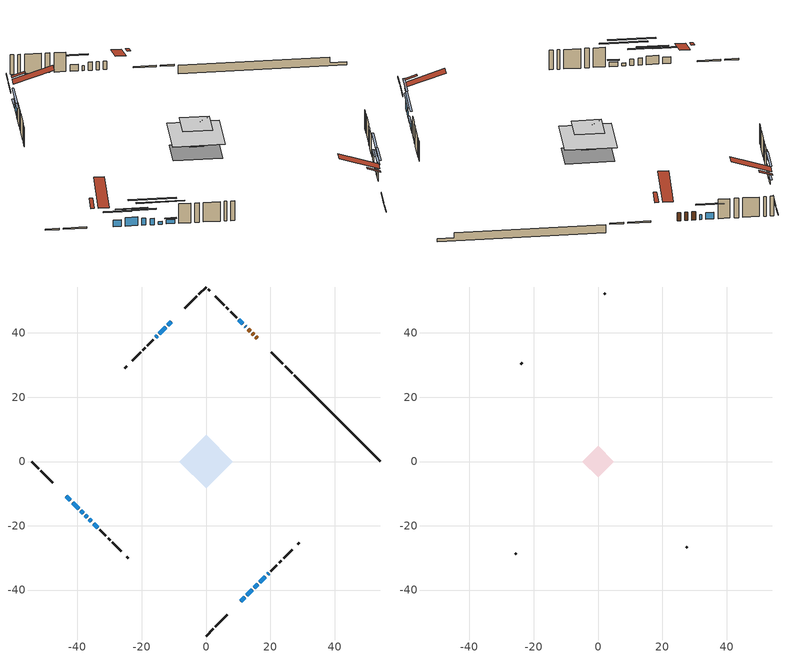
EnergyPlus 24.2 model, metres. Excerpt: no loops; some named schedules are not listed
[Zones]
conditioned space
 floor outside (Floor1 construction): -2.24,0 0,2.24 2.24,0 0,-2.24 z0.85
 floor outside (Floor2 construction): -1.51,0 0,1.51 1.51,0 0,-1.51 z0.85
 floor adiabatic (AdiabaticFloorConstruction): -8.39,0 0,8.39 8.39,0 0,-8.39 z3.29
 floor foundation (Slab1 construction): -6.7,1.2 -1.2,6.7 6.7,-1.2 1.2,-6.7 z-1.25
 wall outside (RimJoist1 construction): 0,-54.3 2.22,-52.08 / -54.3,0 -52.08,-2.22 / 0,54.3 -2.22,52.08 / 26.83,27.47 24.62,29.69 z0.85:1.15
 wall outside (RimJoist2 construction): 2.88,-51.43 6.56,-47.74 / -51.43,-2.88 -47.74,-6.56 / -2.88,51.43 -6.56,47.74 / 23.96,30.34 20.27,34.03 z0.85:1.15
 wall outside (AdiabaticWallConstruction 1): 16.02,38.28 15.51,38.79 / 14.86,39.45 14.41,39.9 / 13.75,40.55 13.09,41.21 z0.85:2.88
 wall outside (AdiabaticWallConstruction): -10.81,43.49 -11.89,42.41 z0.85:1.77; -12.55,41.76 -14.49,39.82 / -41.54,-12.76 -39.6,-14.7 z0.85:2.98; -15.14,39.16 -15.68,38.62 z0.85:2.63; 10.81,-43.49 12,-42.31 z0.85:5.02; 12.65,-41.65 14.38,-39.92 / -38.95,-15.36 -38.26,-16.04 / 16.77,-37.53 18.5,-35.81 z0.85:2.58; -43.49,-10.81 -42.2,-12.11 / 11.5,42.8 10.21,44.09 z0.85:2.48; 15.04,-39.27 16.11,-38.19 / -36.3,-18 -35.65,-18.65 z0.85:1.56; -37.61,-16.7 -36.96,-17.35 z0.85:2.38; -35,-19.31 -33.7,-20.6 z0.85:1.92; 12.44,41.87 12.16,42.14 / 19.15,-35.15 19.53,-34.77 z0.85:2.07
 wall outside (Wall1 construction): 20.19,-34.12 22.08,-32.22 / -33.05,-21.26 -31.15,-23.15 / -16.34,37.96 -18.24,36.07 / 9.55,44.75 7.65,46.65 z0.85:5.73
 wall outside (Wall2 construction): 22.74,-31.56 23.47,-30.83 / -30.49,-23.81 -29.76,-24.54 / -18.89,35.41 -19.62,34.68 / 7,47.31 6.27,48.03 z0.85:5.73
 wall outside (Wall3 construction): 24.13,-30.18 26.79,-27.52 / -29.11,-25.2 -26.45,-27.86 / -20.28,34.02 -22.94,31.36 / 5.61,48.69 2.95,51.35 z0.85:5.73
 wall outside (Wall7 construction): 28.5,-25.8 29.08,-25.22 / -24.73,-29.57 -24.15,-30.15 / -24.66,29.65 -25.24,29.07 / 1.23,53.07 0.66,53.65 z0.85:5.73
 wall foundation (FoundationWall1 construction): 27.49,26.81,-1.25 27.49,26.81,0.85 51.62,2.68,0.85 51.62,2.68,-0.47 54.3,0,-0.47 54.3,0,-1.25
 window (WindowConstruction): -10.81,43.49 -11.89,42.41 z0.85:1.76
 window (WindowConstruction 4): -12.55,41.76 -14.49,39.82 z0.85:2.98
 window (WindowConstruction 5): -15.14,39.16 -15.68,38.62 z0.85:2.63
 window (WindowConstruction 6): 10.81,-43.49 12,-42.31 z0.85:5.02
 window (WindowConstruction 7): 12.65,-41.65 14.38,-39.92 z0.85:2.58
 window (WindowConstruction 8): -43.49,-10.81 -42.2,-12.11 z0.85:2.47
 window (WindowConstruction 9): -41.54,-12.76 -39.6,-14.7 z0.85:2.98
 window (WindowConstruction 10): -38.94,-15.36 -38.26,-16.04 z0.85:2.58
 window (WindowConstruction 13): 15.04,-39.27 16.11,-38.19 z0.85:1.56
 window (WindowConstruction 14): -37.6,-16.7 -36.96,-17.35 z0.85:2.37
 window (WindowConstruction 15): -36.3,-18 -35.65,-18.65 z0.85:1.56
 window (WindowConstruction 1): 16.77,-37.53 18.49,-35.81 z0.85:2.58
 window (WindowConstruction 2): -35,-19.31 -33.7,-20.6 z0.85:1.92
 window (WindowConstruction 11): 12.44,41.87 12.16,42.14 z0.85:2.07
 window (WindowConstruction 12): 19.15,-35.15 19.53,-34.77 z0.85:2.07
 window (WindowConstruction 3): 11.5,42.8 10.21,44.09 z0.85:2.47
 door (Door): 16.02,38.28 15.51,38.79 z0.85:2.88
 door (Door 1): 14.86,39.45 14.41,39.9 z0.85:2.88
 door (Door 2): 13.75,40.55 13.09,41.21 z0.85:2.88
 ceiling adiabatic (AdiabaticFloorConstruction): 0,-8.39 8.39,0 0,8.39 -8.39,0 z3.29
 roof outside (Roof1 construction): 7.79,-46.51,5.73 5.63,-44.35,6.75 5.06,-44.92,6.75 7.22,-47.08,5.73; -46.51,-7.79,5.73 -44.35,-5.63,6.75 -44.92,-5.06,6.75 -47.08,-7.22,5.73; -7.79,46.51,5.73 -5.63,44.35,6.75 -5.06,44.92,6.75 -7.22,47.08,5.73; 19.04,35.26,5.73 16.88,33.1,6.75 17.45,32.53,6.75 19.61,34.69,5.73
 roof outside (Roof4 construction): 0,1.51 -1.51,0 0,-1.51 1.51,0 z5.73
attic - vented
 floor to conditioned space (Floor3 construction Reversed): -4.85,0 0,4.85 4.85,0 0,-4.85 z5.73
 floor to conditioned space (Floor4 construction Reversed): -2.24,0 0,2.24 2.24,0 0,-2.24 z5.73
 floor to conditioned space (Floor5 construction Reversed): -3.99,0 0,3.99 3.99,0 0,-3.99 z5.73
 wall outside (Wall4 construction): 27.44,-26.86 27.85,-26.46 / -25.79,-28.51 -25.39,-28.92 / -23.6,30.71 -24,30.3 / 2.3,52.01 1.89,52.41 z0.85:5.73
 roof outside (Roof2 construction): 10.16,-44.15,5.73 3.68,-37.67,8.78 1.97,-39.38,8.78 8.45,-45.86,5.73; -44.15,-10.16,5.73 -37.67,-3.68,8.78 -39.38,-1.97,8.78 -45.86,-8.45,5.73; -10.16,44.15,5.73 -3.68,37.67,8.78 -1.97,39.38,8.78 -8.45,45.86,5.73; 16.68,37.62,5.73 10.2,31.14,8.78 11.91,29.44,8.78 18.39,35.92,5.73
shading: -12.19,42.11 -10.51,43.8 -10.79,44.08 -12.48,42.39 z2.19; -16.11,38.2 -10.93,43.38 -11.21,43.66 -16.39,38.48 z5.27; -17.3,37 -13.52,40.78 -13.81,41.06 -17.58,37.29 z4.92; 13.62,-40.69 9.19,-45.11 9.48,-45.39 13.9,-40.97 z7.31; 16,-38.31 11.04,-43.27 11.32,-43.55 16.28,-38.59 z4.87; -40.58,-13.72 -45.11,-9.19 -45.39,-9.48 -40.86,-14.01 z4.76; -37.98,-16.32 -43.16,-11.14 -43.44,-11.43 -38.27,-16.6 z5.27; -36.64,-17.66 -40.56,-13.74 -40.85,-14.02 -36.93,-17.94 z4.87; 19.67,-34.63 11.48,-42.82 11.76,-43.11 19.95,-34.92 z6.59; -33.4,-20.9 -41.16,-13.14 -41.44,-13.43 -33.68,-21.18 z7.4; -32.1,-22.21 -39.86,-14.45 -40.14,-14.73 -32.38,-22.49 z6.59; 18.8,-35.51 16.47,-37.84 16.75,-38.12 19.08,-35.79 z3.01; -33.4,-20.9 -35.3,-19 -35.58,-19.28 -33.68,-21.19 z2.35; 8.59,45.71 13.12,41.18 13.4,41.46 8.87,45.99 z4.76
[Building]
Building 1: Terrain=Suburbs
[Site:Location]
Quebec Intl AP_QC: Latitude {deg}=46.8; Longitude {deg}=-71.38; Time Zone {hr}=-5; Elevation {m}=74; Keep Site Location Information=Yes
[Site:GroundTemperature:Shallow]
0.0108218, -2.24938, -2.43038, -1.3578, 2.94801, 7.23376, 10.9493, 13.303, 13.5029, 11.5886, 7.96783, 3.81355
[Site:WaterMainsTemperature]
Calculation Method=Schedule; Temperature Schedule=mains temperature schedule
[Material] Roughness=Rough; Thermal Absorptance=0.9
Name | Thickness {m} | Conductivity {W/m-K} | Density {kg/m3} | Specific Heat {J/kg-K} | Solar Absorptance | Visible Absorptance
asphalt or fiberglass shingles | 0.00635 | 0.162714 | 1121.4 | 1465.45 | 0.4 | 0.4
ceiling loosefill ins | 0.0846667 | 0.0480833 | 16.02 | 1046.75 | 0.7 | 0.7
ceiling stud and cavity | 0.1397 | 0.0846715 | 65.682 | 1177.47 | 0.7 | 0.7
ceiling stud and cavity 1 | 0.1397 | 0.0853088 | 65.682 | 1177.47 | 0.7 | 0.7
ceiling stud and cavity 2 | 0.1397 | 0.0910875 | 65.682 | 1177.47 | 0.7 | 0.7
concrete 4.0 in. | 0.1016 | 1.803125 | 2242.8 | 837.4 | 0.7 | 0.7
concrete 8.0 in. | 0.2032 | 1.803125 | 2242.8 | 837.4 | 0.7 | 0.7
door material | 0.04445 | 0.0451087 | 512.64 | 1214.23 | 0.7 | 0.7
exterior vertical ins | 0.00568672 | 0.029427 | 32.04 | 1214.23 | 0.7 | 0.7
floor covering | 0.0127 | 0.0433444 | 54.468 | 1339.84 | 0.6 | 0.6
floor rigid ins | 0.103632 | 0.029427 | 32.04 | 1214.23 | 0.7 | 0.7
floor rigid ins 1; rim joist rigid ins; roof rigid ins; wall rigid ins | 0.051816 | 0.029427 | 32.04 | 1214.23 | 0.7 | 0.7
floor rigid ins 2; wall rigid ins 1 | 0.512978 | 0.029427 | 32.04 | 1214.23 | 0.7 | 0.7
floor stud and cavity | 0.1397 | 0.0912768 | 92.3553 | 1139.71 | 0.7 | 0.7
floor stud and cavity 1 | 0.1397 | 0.0995206 | 92.3553 | 1139.71 | 0.7 | 0.7
floor stud and cavity 2 | 0.1397 | 1.75129 | 37.0049 | 1207.88 | 0.7 | 0.7
furniture material conditioned space 1 | 0.1524 | 0.115458 | 640.8 | 1214.23 | 0.6 | 0.6
gypsum board | 0.0127 | 0.160291 | 801 | 837.4 | 0.6 | 0.6
gypsum board 1 | 0.0127 | 0.160291 | 801 | 837.4 | 0.7 | 0.7
osb sheathing 0.5 in. | 0.0127 | 0.115458 | 512.64 | 1214.23 | 0.7 | 0.7
osb sheathing 0.75 in. | 0.01905 | 0.115458 | 512.64 | 1214.23 | 0.7 | 0.7
osb sheathing 2.0 in. | 0.0508 | 0.115458 | 512.64 | 1214.23 | 0.7 | 0.7
rim joist stud and cavity | 0.0508 | 0.0407152 | 125.044 | 1163.47 | 0.6 | 0.6
rim joist stud and cavity 1 | 0.0508 | 0.126838 | 50.32683 | 1063.81 | 0.6 | 0.6
roof stud and cavity | 0.2032 | 0.177053 | 78.34581 | 1123.46 | 0.7 | 0.7
roof stud and cavity 1 | 0.2032 | 0.240448 | 78.34581 | 1123.46 | 0.7 | 0.7
wall stud and cavity | 0.1397 | 0.237545 | 139.0536 | 1170.24 | 0.7 | 0.7
wall stud and cavity 1 | 0.1397 | 0.222865 | 139.0536 | 1170.24 | 0.7 | 0.7
wall stud and cavity 2 | 0.1397 | 0.162248 | 139.0536 | 1170.24 | 0.7 | 0.7
wall stud and cavity 3 | 0.0889 | 6.1454 | 50.32683 | 1063.81 | 0.6 | 0.6
wall stud and cavity 4 | 0.1397 | 0.0747917 | 139.0536 | 1170.24 | 0.7 | 0.7
wall stud and cavity 5 | 0.0889 | 0.380278 | 52.3479 | 1209.89 | 0.7 | 0.7
wall stud and cavity 6 | 0.0889 | 0.391764 | 83.0341 | 1211.67 | 0.7 | 0.7
wood siding | 0.0254 | 0.102417 | 544.68 | 1172.36 | 0.4 | 0.4
wood siding 1 | 0.00254 | 0.102417 | 544.68 | 1172.36 | 0.4 | 0.4
wood siding 2; wood siding 3; wood siding 4 | 0.0254 | 0.102417 | 544.68 | 1172.36 | 0.7 | 0.7
[WindowMaterial:SimpleGlazingSystem]
Name | U-Factor {W/m2-K} | Solar Heat Gain Coefficient
WindowMaterial | 2.97868 | 0.53
WindowMaterial 1 | 2.91963 | 0.62
WindowMaterial 10 | 2.99458 | 0.54
WindowMaterial 11 | 4.45837 | 0.67
WindowMaterial 12 | 3.03319 | 0.48
WindowMaterial 2 | 2.958238 | 0.57
WindowMaterial 3 | 2.90373 | 0.65
WindowMaterial 4 | 2.94348 | 0.63
WindowMaterial 5 | 2.95426 | 0.58
WindowMaterial 6 | 2.87988 | 0.68
WindowMaterial 7 | 2.93496 | 0.6
WindowMaterial 8 | 2.992306 | 0.59
WindowMaterial 9 | 2.98152 | 0.61
[Construction]
AdiabaticFloorConstruction: floor stud and cavity 2, floor rigid ins 2, osb sheathing 0.75 in., floor covering
AdiabaticWallConstruction: wood siding 3, wall rigid ins 1, wall stud and cavity 5, gypsum board
AdiabaticWallConstruction 1: wood siding 4, wall rigid ins 1, wall stud and cavity 5, gypsum board
Door; Door 1; Door 2: door material
Floor1 construction: floor stud and cavity, floor rigid ins, osb sheathing 0.75 in., floor covering
Floor2 construction: floor stud and cavity 1, floor rigid ins 1, osb sheathing 0.75 in., floor covering
Floor3 construction Reversed: gypsum board, ceiling stud and cavity, ceiling loosefill ins
Floor4 construction Reversed: gypsum board, ceiling stud and cavity 1, ceiling loosefill ins
Floor5 construction Reversed: gypsum board, ceiling stud and cavity 2, ceiling loosefill ins
FoundationWall1 construction: concrete 8.0 in., gypsum board 1
furniture construction conditioned space 1: furniture material conditioned space 1
PartitionWallConstruction: gypsum board, wall stud and cavity 6, gypsum board
RimJoist1 construction: wood siding 2, rim joist rigid ins, osb sheathing 2.0 in., rim joist stud and cavity
RimJoist2 construction: wood siding 2, rim joist stud and cavity 1
Roof1 construction: asphalt or fiberglass shingles, roof rigid ins, osb sheathing 0.75 in., roof stud and cavity, gypsum board
Roof2 construction: asphalt or fiberglass shingles
Roof4 construction: asphalt or fiberglass shingles, roof rigid ins, osb sheathing 0.75 in., roof stud and cavity 1, gypsum board
Slab1 construction: concrete 4.0 in.
Wall1 construction: wood siding, wall rigid ins, osb sheathing 0.5 in., wall stud and cavity, gypsum board
Wall2 construction: wood siding, wall rigid ins, osb sheathing 0.5 in., wall stud and cavity 1, gypsum board
Wall3 construction: wood siding, wall rigid ins, osb sheathing 0.5 in., wall stud and cavity 2, gypsum board
Wall4 construction: wood siding 1, wall stud and cavity 3
Wall7 construction: wood siding, osb sheathing 0.5 in., wall stud and cavity 4, gypsum board
WindowConstruction: WindowMaterial
WindowConstruction 1; WindowConstruction 7: WindowMaterial 1
WindowConstruction 10: WindowMaterial 7
WindowConstruction 11: WindowMaterial 8
WindowConstruction 12: WindowMaterial 9
WindowConstruction 13: WindowMaterial 10
WindowConstruction 14: WindowMaterial 11
WindowConstruction 15: WindowMaterial 12
WindowConstruction 2: WindowMaterial 2
WindowConstruction 3; WindowConstruction 8: WindowMaterial 3
WindowConstruction 4; WindowConstruction 9: WindowMaterial 4
WindowConstruction 5: WindowMaterial 5
WindowConstruction 6: WindowMaterial 6
[Zone] Multiplier=1; Part of Total Floor Area=Yes
Name | Volume {m3}
attic - vented | 44.2148
conditioned space | 494.7
[Space]
Name | Zone | Volume {m3}
attic - vented 1 | attic - vented | 44.2148
conditioned space 1 | conditioned space | 494.7
[ZoneInfiltration:EffectiveLeakageArea]
infil attic - vented 1: Zone or Space=attic - vented 1; Schedule=Always On Discrete; Effective Air Leakage Area {cm2}=3284.31; Stack Coefficient=0.000551534; Wind Coefficient=1.58674e-05
[ZoneMixing]
whole house fan mix: Zone or Space=attic - vented; Schedule=Always On Continuous; Design Flow Rate Calculation Method=Flow/Zone; Design Flow Rate {m3/s}=0; Source Zone or Space=conditioned space
[SurfaceProperty:ExposedFoundationPerimeter]
Slab1: Exposed Perimeter Calculation Method=TotalExposedPerimeter; Total Exposed Perimeter {m}=37.918
[InternalMass] Zone or ZoneList=conditioned space; Space or SpaceList=conditioned space 1
Name | Construction | Surface Area {m2}
furniture mass conditioned space 1 | furniture construction conditioned space 1 | 96.9722
partition wall mass | PartitionWallConstruction | 242.43
[Lights]
interior lighting: Zone or ZoneList or Space or SpaceList=conditioned space 1; Schedule=interior lighting schedule; Design Level Calculation Method=LightingLevel; Lighting Level {W}=343.2; Return Air Fraction=0; Fraction Radiant=0.6; Fraction Visible=0.2; Fraction Replaceable=1
[People]
occupants: Zone or ZoneList or Space or SpaceList=conditioned space 1; Number of People Schedule=occupants schedule; Number of People Calculation Method=People; Number of People=3; Fraction Radiant=0.314171; Sensible Heat Fraction=0.56303; Activity Level Schedule=occupants activity schedule; Carbon Dioxide Generation Rate {m3/s-W}=0; Enable ASHRAE 55 Comfort Warnings=No; Mean Radiant Temperature Calculation Type=EnclosureAveraged
[ElectricEquipment] Zone or ZoneList or Space or SpaceList=conditioned space 1; Design Level Calculation Method=EquipmentLevel
Name | Schedule | Design Level {W} | Fraction Latent | Fraction Radiant | Fraction Lost
clothes dryer | clothes dryer schedule | 140.772 | 0.015 | 0.081 | 0.85
clothes washer | clothes washer schedule | 32.1985 | 0.03 | 0.162 | 0.7
cooking range | cooking range schedule | 215.147 | 0.08 | 0.432 | 0.2
dishwasher | dishwasher schedule | 66.8632 | 0.3 | 0.18 | 0.4
fridge | fridge schedule | 72.9452 | 0 | 0.6 | 0
mech vent bath fan 0 | mech vent bath fan 0 schedule | 50.2 | 0 | 0 | 1
mech vent bath fan 1 | mech vent bath fan 1 schedule | 50.2 | 0 | 0 | 1
mech vent house fan | mech vent house fan schedule | 0 | 0 | 0 | 1
mech vent house fan cfis | mech vent house fan cfis schedule | 0 | 0 | 0 | 0
mech vent range fan 0 | mech vent range fan 0 schedule | 57 | 0 | 0 | 1
misc plug loads | misc plug loads schedule | 494.7 | 0.045 | 0.513 | 0.1
whole house fan | Always On Discrete | 0 | 0 | 0 | 1
[OtherEquipment] Zone or ZoneList or Space or SpaceList=conditioned space 1; Design Level Calculation Method=EquipmentLevel
Name | Fuel Type | Schedule | Design Level {W} | Fraction Latent | Fraction Radiant | Fraction Lost
clothes dryer 1 | Electricity | clothes dryer schedule | 0 | 0.015 | 0.081 | 0.85
cooking range 1 | Electricity | cooking range schedule | 0 | 0.08 | 0.432 | 0.2
general water use latent | None | general water use schedule | 62.594 | 1 | 0 | 0
general water use sensible | None | general water use schedule | -61.6891 | 0 | 0.6 | 0
mech vent house fan latent load | None | Always On Discrete | 0 | 1 | 0 | 0
mech vent house fan sensible load | None | Always On Discrete | 0 | 0 | 0 | 0
water heater energy adjustment1 | Electricity | Always On Discrete | 0.01 | 0 | 0 | 1
[ZoneInfiltration:DesignFlowRate] Zone or ZoneList or Space or SpaceList=conditioned space 1; Schedule=Always On Discrete; Design Flow Rate Calculation Method=Flow/Zone; Design Flow Rate {m3/s}=0
infil flow; natural vent flow; whole house fan flow
[Foundation:Kiva]
Foundation Kiva 1: Initial Indoor Air Temperature {C}=18; Wall Height Above Grade {m}=0.850026; Wall Depth Below Slab {m}=0.2032; Custom Block Material Name 1=exterior vertical ins; Custom Block Depth 1 {m}=2.10001; Custom Block X Position 1 {m}=0.2159; Custom Block Z Position 1 {m}=0
[Foundation:Kiva:Settings]
Soil Conductivity {W/m-K}=0.849921; Soil Density {kg/m3}=1842.3; Soil Specific Heat {J/kg-K}=418.7; Ground Solar Absorptivity=0.9; Ground Thermal Absorptivity=0.9; Ground Surface Roughness {m}=0.03; Far-Field Width {m}=40; Deep-Ground Boundary Condition=ZeroFlux; Deep-Ground Depth {m}=40; Minimum Cell Dimension {m}=0.2; Maximum Cell Growth Coefficient=3; Simulation Timestep=Timestep
[Exterior:Lights]
exterior lighting: Schedule=exterior lighting schedule; Design Level {W}=75.6
[Schedule:Constant]
Name | Hourly Value
Always On Continuous; mech vent house fan schedule; mech vent house fan cfis schedule; Always On Discrete | 1
occupants activity schedule | 117.228
fridge schedule | 0
[Schedule:Week:Daily]
interior lighting schedule Week Rule - Jan1-Jan27: interior lighting schedule day, interior lighting schedule day, interior lighting schedule day, interior lighting schedule day, interior lighting schedule day, interior lighting schedule day, interior lighting schedule day, interior lighting schedule default day, interior lighting schedule default day, interior lighting schedule default day, interior lighting schedule default day, interior lighting schedule default day
interior lighting schedule Week Rule - Jan28-Feb3: interior lighting schedule day, interior lighting schedule day, interior lighting schedule day, interior lighting schedule day, interior lighting schedule day 1, interior lighting schedule day 1, interior lighting schedule day 1, interior lighting schedule default day, interior lighting schedule default day, interior lighting schedule default day, interior lighting schedule default day, interior lighting schedule default day
interior lighting schedule Week Rule - Feb4-Feb24: interior lighting schedule day 1, interior lighting schedule day 1, interior lighting schedule day 1, interior lighting schedule day 1, interior lighting schedule day 1, interior lighting schedule day 1, interior lighting schedule day 1, interior lighting schedule default day, interior lighting schedule default day, interior lighting schedule default day, interior lighting schedule default day, interior lighting schedule default day
interior lighting schedule Week Rule - Feb25-Mar3: interior lighting schedule day 1, interior lighting schedule day 1, interior lighting schedule day 1, interior lighting schedule day 1, interior lighting schedule day 2, interior lighting schedule day 2, interior lighting schedule day 2, interior lighting schedule default day, interior lighting schedule default day, interior lighting schedule default day, interior lighting schedule default day, interior lighting schedule default day
interior lighting schedule Week Rule - Mar4-Mar31: interior lighting schedule day 2, interior lighting schedule day 2, interior lighting schedule day 2, interior lighting schedule day 2, interior lighting schedule day 2, interior lighting schedule day 2, interior lighting schedule day 2, interior lighting schedule default day, interior lighting schedule default day, interior lighting schedule default day, interior lighting schedule default day, interior lighting schedule default day
interior lighting schedule Week Rule - Apr1-Apr28: interior lighting schedule day 3, interior lighting schedule day 3, interior lighting schedule day 3, interior lighting schedule day 3, interior lighting schedule day 3, interior lighting schedule day 3, interior lighting schedule day 3, interior lighting schedule default day, interior lighting schedule default day, interior lighting schedule default day, interior lighting schedule default day, interior lighting schedule default day
interior lighting schedule Week Rule - Apr29-May5: interior lighting schedule day 3, interior lighting schedule day 3, interior lighting schedule day 4, interior lighting schedule day 4, interior lighting schedule day 4, interior lighting schedule day 4, interior lighting schedule day 4, interior lighting schedule default day, interior lighting schedule default day, interior lighting schedule default day, interior lighting schedule default day, interior lighting schedule default day
interior lighting schedule Week Rule - May6-May26: interior lighting schedule day 4, interior lighting schedule day 4, interior lighting schedule day 4, interior lighting schedule day 4, interior lighting schedule day 4, interior lighting schedule day 4, interior lighting schedule day 4, interior lighting schedule default day, interior lighting schedule default day, interior lighting schedule default day, interior lighting schedule default day, interior lighting schedule default day
interior lighting schedule Week Rule - May27-Jun2: interior lighting schedule day 4, interior lighting schedule day 4, interior lighting schedule day 4, interior lighting schedule day 4, interior lighting schedule day 4, interior lighting schedule day 5, interior lighting schedule day 5, interior lighting schedule default day, interior lighting schedule default day, interior lighting schedule default day, interior lighting schedule default day, interior lighting schedule default day
interior lighting schedule Week Rule - Jun3-Jun30: interior lighting schedule day 5, interior lighting schedule day 5, interior lighting schedule day 5, interior lighting schedule day 5, interior lighting schedule day 5, interior lighting schedule day 5, interior lighting schedule day 5, interior lighting schedule default day, interior lighting schedule default day, interior lighting schedule default day, interior lighting schedule default day, interior lighting schedule default day
interior lighting schedule Week Rule - Jul1-Jul28: interior lighting schedule day 6, interior lighting schedule day 6, interior lighting schedule day 6, interior lighting schedule day 6, interior lighting schedule day 6, interior lighting schedule day 6, interior lighting schedule day 6, interior lighting schedule default day, interior lighting schedule default day, interior lighting schedule default day, interior lighting schedule default day, interior lighting schedule default day
interior lighting schedule Week Rule - Jul29-Aug4: interior lighting schedule day 6, interior lighting schedule day 6, interior lighting schedule day 6, interior lighting schedule day 7, interior lighting schedule day 7, interior lighting schedule day 7, interior lighting schedule day 7, interior lighting schedule default day, interior lighting schedule default day, interior lighting schedule default day, interior lighting schedule default day, interior lighting schedule default day
interior lighting schedule Week Rule - Aug5-Aug25: interior lighting schedule day 7, interior lighting schedule day 7, interior lighting schedule day 7, interior lighting schedule day 7, interior lighting schedule day 7, interior lighting schedule day 7, interior lighting schedule day 7, interior lighting schedule default day, interior lighting schedule default day, interior lighting schedule default day, interior lighting schedule default day, interior lighting schedule default day
interior lighting schedule Week Rule - Aug26-Sep1: interior lighting schedule day 7, interior lighting schedule day 7, interior lighting schedule day 7, interior lighting schedule day 7, interior lighting schedule day 7, interior lighting schedule day 7, interior lighting schedule day 8, interior lighting schedule default day, interior lighting schedule default day, interior lighting schedule default day, interior lighting schedule default day, interior lighting schedule default day
interior lighting schedule Week Rule - Sep2-Sep29: interior lighting schedule day 8, interior lighting schedule day 8, interior lighting schedule day 8, interior lighting schedule day 8, interior lighting schedule day 8, interior lighting schedule day 8, interior lighting schedule day 8, interior lighting schedule default day, interior lighting schedule default day, interior lighting schedule default day, interior lighting schedule default day, interior lighting schedule default day
interior lighting schedule Week Rule - Sep30-Oct6: interior lighting schedule day 8, interior lighting schedule day 9, interior lighting schedule day 9, interior lighting schedule day 9, interior lighting schedule day 9, interior lighting schedule day 9, interior lighting schedule day 9, interior lighting schedule default day, interior lighting schedule default day, interior lighting schedule default day, interior lighting schedule default day, interior lighting schedule default day
interior lighting schedule Week Rule - Oct7-Oct27: interior lighting schedule day 9, interior lighting schedule day 9, interior lighting schedule day 9, interior lighting schedule day 9, interior lighting schedule day 9, interior lighting schedule day 9, interior lighting schedule day 9, interior lighting schedule default day, interior lighting schedule default day, interior lighting schedule default day, interior lighting schedule default day, interior lighting schedule default day
interior lighting schedule Week Rule - Oct28-Nov3: interior lighting schedule day 9, interior lighting schedule day 9, interior lighting schedule day 9, interior lighting schedule day 9, interior lighting schedule day 10, interior lighting schedule day 10, interior lighting schedule day 10, interior lighting schedule default day, interior lighting schedule default day, interior lighting schedule default day, interior lighting schedule default day, interior lighting schedule default day
interior lighting schedule Week Rule - Nov4-Nov24: interior lighting schedule day 10, interior lighting schedule day 10, interior lighting schedule day 10, interior lighting schedule day 10, interior lighting schedule day 10, interior lighting schedule day 10, interior lighting schedule day 10, interior lighting schedule default day, interior lighting schedule default day, interior lighting schedule default day, interior lighting schedule default day, interior lighting schedule default day
interior lighting schedule Week Rule - Nov25-Dec1: interior lighting schedule day 10, interior lighting schedule day 10, interior lighting schedule day 10, interior lighting schedule day 10, interior lighting schedule day 10, interior lighting schedule day 10, interior lighting schedule day 11, interior lighting schedule default day, interior lighting schedule default day, interior lighting schedule default day, interior lighting schedule default day, interior lighting schedule default day
interior lighting schedule Week Rule - Dec2-Dec31: interior lighting schedule day 11, interior lighting schedule day 11, interior lighting schedule day 11, interior lighting schedule day 11, interior lighting schedule day 11, interior lighting schedule day 11, interior lighting schedule day 11, interior lighting schedule default day, interior lighting schedule default day, interior lighting schedule default day, interior lighting schedule default day, interior lighting schedule default day
occupants schedule Week Rule - Jan1-Dec31: occupants schedule day, occupants schedule day, occupants schedule day, occupants schedule day, occupants schedule day, occupants schedule day, occupants schedule day, occupants schedule default day, occupants schedule default day, occupants schedule default day, occupants schedule default day, occupants schedule default day
clothes dryer schedule Week Rule - Jan1-Dec31: clothes dryer schedule day, clothes dryer schedule day, clothes dryer schedule day, clothes dryer schedule day, clothes dryer schedule day, clothes dryer schedule day, clothes dryer schedule day, clothes dryer schedule default day, clothes dryer schedule default day, clothes dryer schedule default day, clothes dryer schedule default day, clothes dryer schedule default day
clothes washer schedule Week Rule - Jan1-Dec31: clothes washer schedule day, clothes washer schedule day, clothes washer schedule day, clothes washer schedule day, clothes washer schedule day, clothes washer schedule day, clothes washer schedule day, clothes washer schedule default day, clothes washer schedule default day, clothes washer schedule default day, clothes washer schedule default day, clothes washer schedule default day
cooking range schedule Week Rule - Jan1-Dec31: cooking range schedule day, cooking range schedule day, cooking range schedule day, cooking range schedule day, cooking range schedule day, cooking range schedule day, cooking range schedule day, cooking range schedule default day, cooking range schedule default day, cooking range schedule default day, cooking range schedule default day, cooking range schedule default day
dishwasher schedule Week Rule - Jan1-Dec31: dishwasher schedule day, dishwasher schedule day, dishwasher schedule day, dishwasher schedule day, dishwasher schedule day, dishwasher schedule day, dishwasher schedule day, dishwasher schedule default day, dishwasher schedule default day, dishwasher schedule default day, dishwasher schedule default day, dishwasher schedule default day
mech vent bath fan 0 schedule Week Rule - Jan1-Dec31: mech vent bath fan 0 schedule day, mech vent bath fan 0 schedule day, mech vent bath fan 0 schedule day, mech vent bath fan 0 schedule day, mech vent bath fan 0 schedule day, mech vent bath fan 0 schedule day, mech vent bath fan 0 schedule day, mech vent bath fan 0 schedule default day, mech vent bath fan 0 schedule default day, mech vent bath fan 0 schedule default day, mech vent bath fan 0 schedule default day, mech vent bath fan 0 schedule default day
mech vent bath fan 1 schedule Week Rule - Jan1-Dec31: mech vent bath fan 1 schedule day, mech vent bath fan 1 schedule day, mech vent bath fan 1 schedule day, mech vent bath fan 1 schedule day, mech vent bath fan 1 schedule day, mech vent bath fan 1 schedule day, mech vent bath fan 1 schedule day, mech vent bath fan 1 schedule default day, mech vent bath fan 1 schedule default day, mech vent bath fan 1 schedule default day, mech vent bath fan 1 schedule default day, mech vent bath fan 1 schedule default day
mech vent range fan 0 schedule Week Rule - Jan1-Dec31: mech vent range fan 0 schedule day, mech vent range fan 0 schedule day, mech vent range fan 0 schedule day, mech vent range fan 0 schedule day, mech vent range fan 0 schedule day, mech vent range fan 0 schedule day, mech vent range fan 0 schedule day, mech vent range fan 0 schedule default day, mech vent range fan 0 schedule default day, mech vent range fan 0 schedule default day, mech vent range fan 0 schedule default day, mech vent range fan 0 schedule default day
misc plug loads schedule Week Rule - Jan1-Dec31: misc plug loads schedule day, misc plug loads schedule day, misc plug loads schedule day, misc plug loads schedule day, misc plug loads schedule day, misc plug loads schedule day, misc plug loads schedule day, misc plug loads schedule default day, misc plug loads schedule default day, misc plug loads schedule default day, misc plug loads schedule default day, misc plug loads schedule default day
general water use schedule Week Rule - Jan1-Dec31: general water use schedule day, general water use schedule day, general water use schedule day, general water use schedule day, general water use schedule day, general water use schedule day, general water use schedule day, general water use schedule default day, general water use schedule default day, general water use schedule default day, general water use schedule default day, general water use schedule default day
exterior lighting schedule Week Rule - Jan1-Jan27: exterior lighting schedule day, exterior lighting schedule day, exterior lighting schedule day, exterior lighting schedule day, exterior lighting schedule day, exterior lighting schedule day, exterior lighting schedule day, exterior lighting schedule default day, exterior lighting schedule default day, exterior lighting schedule default day, exterior lighting schedule default day, exterior lighting schedule default day
exterior lighting schedule Week Rule - Jan28-Feb3: exterior lighting schedule day, exterior lighting schedule day, exterior lighting schedule day, exterior lighting schedule day, exterior lighting schedule day 1, exterior lighting schedule day 1, exterior lighting schedule day 1, exterior lighting schedule default day, exterior lighting schedule default day, exterior lighting schedule default day, exterior lighting schedule default day, exterior lighting schedule default day
exterior lighting schedule Week Rule - Feb4-Feb24: exterior lighting schedule day 1, exterior lighting schedule day 1, exterior lighting schedule day 1, exterior lighting schedule day 1, exterior lighting schedule day 1, exterior lighting schedule day 1, exterior lighting schedule day 1, exterior lighting schedule default day, exterior lighting schedule default day, exterior lighting schedule default day, exterior lighting schedule default day, exterior lighting schedule default day
[Schedule:Year]
interior lighting schedule: interior lighting schedule Week Rule - Jan1-Jan27, 1, 1, 1, 27, interior lighting schedule Week Rule - Jan28-Feb3, 1, 28, 2, 3, interior lighting schedule Week Rule - Feb4-Feb24, 2, 4, 2, 24, interior lighting schedule Week Rule - Feb25-Mar3, 2, 25, 3, 3, interior lighting schedule Week Rule - Mar4-Mar31, 3, 4, 3, 31, interior lighting schedule Week Rule - Apr1-Apr28, 4, 1, 4, 28, interior lighting schedule Week Rule - Apr29-May5, 4, 29, 5, 5, interior lighting schedule Week Rule - May6-May26, 5, 6, 5, 26, interior lighting schedule Week Rule - May27-Jun2, 5, 27, 6, 2, interior lighting schedule Week Rule - Jun3-Jun30, 6, 3, 6, 30, interior lighting schedule Week Rule - Jul1-Jul28, 7, 1, 7, 28, interior lighting schedule Week Rule - Jul29-Aug4, 7, 29, 8, 4, interior lighting schedule Week Rule - Aug5-Aug25, 8, 5, 8, 25, interior lighting schedule Week Rule - Aug26-Sep1, 8, 26, 9, 1, interior lighting schedule Week Rule - Sep2-Sep29, 9, 2, 9, 29, interior lighting schedule Week Rule - Sep30-Oct6, 9, 30, 10, 6, interior lighting schedule Week Rule - Oct7-Oct27, 10, 7, 10, 27, interior lighting schedule Week Rule - Oct28-Nov3, 10, 28, 11, 3, interior lighting schedule Week Rule - Nov4-Nov24, 11, 4, 11, 24, interior lighting schedule Week Rule - Nov25-Dec1, 11, 25, 12, 1, interior lighting schedule Week Rule - Dec2-Dec31, 12, 2, 12, 31
occupants schedule: occupants schedule Week Rule - Jan1-Dec31, 1, 1, 12, 31
clothes dryer schedule: clothes dryer schedule Week Rule - Jan1-Dec31, 1, 1, 12, 31
clothes washer schedule: clothes washer schedule Week Rule - Jan1-Dec31, 1, 1, 12, 31
cooking range schedule: cooking range schedule Week Rule - Jan1-Dec31, 1, 1, 12, 31
dishwasher schedule: dishwasher schedule Week Rule - Jan1-Dec31, 1, 1, 12, 31
mech vent bath fan 0 schedule: mech vent bath fan 0 schedule Week Rule - Jan1-Dec31, 1, 1, 12, 31
mech vent bath fan 1 schedule: mech vent bath fan 1 schedule Week Rule - Jan1-Dec31, 1, 1, 12, 31
mech vent range fan 0 schedule: mech vent range fan 0 schedule Week Rule - Jan1-Dec31, 1, 1, 12, 31
misc plug loads schedule: misc plug loads schedule Week Rule - Jan1-Dec31, 1, 1, 12, 31
general water use schedule: general water use schedule Week Rule - Jan1-Dec31, 1, 1, 12, 31
exterior lighting schedule: exterior lighting schedule Week Rule - Jan1-Jan27, 1, 1, 1, 27, exterior lighting schedule Week Rule - Jan28-Feb3, 1, 28, 2, 3, exterior lighting schedule Week Rule - Feb4-Feb24, 2, 4, 2, 24, exterior lighting schedule Week Rule - Feb25-Mar3, 2, 25, 3, 3, exterior lighting schedule Week Rule - Mar4-Mar31, 3, 4, 3, 31, exterior lighting schedule Week Rule - Apr1-Apr28, 4, 1, 4, 28, exterior lighting schedule Week Rule - Apr29-May5, 4, 29, 5, 5, exterior lighting schedule Week Rule - May6-May26, 5, 6, 5, 26, exterior lighting schedule Week Rule - May27-Jun2, 5, 27, 6, 2, exterior lighting schedule Week Rule - Jun3-Jun30, 6, 3, 6, 30, exterior lighting schedule Week Rule - Jul1-Jul28, 7, 1, 7, 28, exterior lighting schedule Week Rule - Jul29-Aug4, 7, 29, 8, 4, exterior lighting schedule Week Rule - Aug5-Aug25, 8, 5, 8, 25, exterior lighting schedule Week Rule - Aug26-Sep1, 8, 26, 9, 1, exterior lighting schedule Week Rule - Sep2-Sep29, 9, 2, 9, 29, exterior lighting schedule Week Rule - Sep30-Oct6, 9, 30, 10, 6, exterior lighting schedule Week Rule - Oct7-Oct27, 10, 7, 10, 27, exterior lighting schedule Week Rule - Oct28-Nov3, 10, 28, 11, 3, exterior lighting schedule Week Rule - Nov4-Nov24, 11, 4, 11, 24, exterior lighting schedule Week Rule - Nov25-Dec1, 11, 25, 12, 1, exterior lighting schedule Week Rule - Dec2-Dec31, 12, 2, 12, 31
[Schedule:Compact]
mains temperature schedule: Through: 01/01, For: AllDays, Until: 24:00, 5.175, Through: 01/02, For: AllDays, Until: 24:00, 5.10167, Through: 01/03, For: AllDays, Until: 24:00, 5.02889, Through: 01/04, For: AllDays, Until: 24:00, 4.95778, Through: 01/05, For: AllDays, Until: 24:00, 4.88778, Through: 01/06, For: AllDays, Until: 24:00, 4.81833, Through: 01/07, For: AllDays, Until: 24:00, 4.75056, Through: 01/08, For: AllDays, Until: 24:00, 4.68389, Through: 01/09, For: AllDays, Until: 24:00, 4.61833, Through: 01/10, For: AllDays, Until: 24:00, 4.55389, Through: 01/11, For: AllDays, Until: 24:00, 4.49056, Through: 01/12, For: AllDays, Until: 24:00, 4.42889, Through: 01/13, For: AllDays, Until: 24:00, 4.36778, Through: 01/14, For: AllDays, Until: 24:00, 4.30889, Through: 01/15, For: AllDays, Until: 24:00, 4.25056, Through: 01/16, For: AllDays, Until: 24:00, 4.19389, Through: 01/17, For: AllDays, Until: 24:00, 4.13833, Through: 01/18, For: AllDays, Until: 24:00, 4.08444, Through: 01/19, For: AllDays, Until: 24:00, 4.03167, Through: 01/20, For: AllDays, Until: 24:00, 3.98056, Through: 01/21, For: AllDays, Until: 24:00, 3.93056, Through: 01/22, For: AllDays, Until: 24:00, 3.88222, Through: 01/23, For: AllDays, Until: 24:00, 3.835, Through: 01/24, For: AllDays, Until: 24:00, 3.78944, Through: 01/25, For: AllDays, Until: 24:00, 3.74556, Through: 01/26, For: AllDays, Until: 24:00, 3.70278, Through: 01/27, For: AllDays, Until: 24:00, 3.66167, Through: 01/28, For: AllDays, Until: 24:00, 3.62167, Through: 01/29, For: AllDays, Until: 24:00, 3.58389, Through: 01/30, For: AllDays, Until: 24:00, 3.54722, Through: 01/31, For: AllDays, Until: 24:00, 3.51167, Through: 02/01, For: AllDays, Until: 24:00, 3.47833, Through: 02/02, For: AllDays, Until: 24:00, 3.44611, Through: 02/03, For: AllDays, Until: 24:00, 3.41556, Through: 02/04, For: AllDays, Until: 24:00, 3.38667, Through: 02/05, For: AllDays, Until: 24:00, 3.35944, Through: 02/06, For: AllDays, Until: 24:00, 3.33389, Through: 02/07, For: AllDays, Until: 24:00, 3.30944, Through: 02/08, For: AllDays, Until: 24:00, 3.28667, Through: 02/09, For: AllDays, Until: 24:00, 3.26611, Through: 02/10, For: AllDays, Until: 24:00, 3.24667, Through: 02/11, For: AllDays, Until: 24:00, 3.22889, Through: 02/12, For: AllDays, Until: 24:00, 3.21278, Through: 02/13, For: AllDays, Until: 24:00, 3.19833, Through: 02/14, For: AllDays, Until: 24:00, 3.18556, Through: 02/15, For: AllDays, Until: 24:00, 3.17389, Through: 02/16, For: AllDays, Until: 24:00, 3.16444, Through: 02/17, For: AllDays, Until: 24:00, 3.15667, Through: 02/18, For: AllDays, Until: 24:00, 3.15056, Through: 02/19, For: AllDays, Until: 24:00, 3.14556, Through: 02/20, For: AllDays, Until: 24:00, 3.14278, Through: 02/21, For: AllDays, Until: 24:00, 3.14111, Through: 02/22, For: AllDays, Until: 24:00, 3.14167, Through: 02/23, For: AllDays, Until: 24:00, 3.14333, Through: 02/24, For: AllDays, Until: 24:00, 3.14722, Through: 02/25, For: AllDays, Until: 24:00, 3.15222, Through: 02/26, For: AllDays, Until: 24:00, 3.15944, Through: 02/27, For: AllDays, Until: 24:00, 3.16778, Through: 02/28, For: AllDays, Until: 24:00, 3.17778, Through: 03/01, For: AllDays, Until: 24:00, 3.18944, Through: 03/02, For: AllDays, Until: 24:00, 3.20333, Through: 03/03, For: AllDays, Until: 24:00, 3.21833, Through: 03/04, For: AllDays, Until: 24:00, 3.235, Through: 03/05, For: AllDays, Until: 24:00, 3.25333, Through: 03/06, For: AllDays, Until: 24:00, 3.27333, Through: 03/07, For: AllDays, Until: 24:00, 3.29444, Through: 03/08, For: AllDays, Until: 24:00, 3.31778, Through: 03/09, For: AllDays, Until: 24:00, 3.34222, Through: 03/10, For: AllDays, Until: 24:00, 3.36889, Through: 03/11, For: AllDays, Until: 24:00, 3.39667, Through: 03/12, For: AllDays, Until: 24:00, 3.42611, Through: 03/13, For: AllDays, Until: 24:00, 3.45722, Through: 03/14, For: AllDays, Until: 24:00, 3.49, Through: 03/15, For: AllDays, Until: 24:00, 3.52389, Through: 03/16, For: AllDays, Until: 24:00, 3.55944, Through: 03/17, For: AllDays, Until: 24:00, 3.59667, Through: 03/18, For: AllDays, Until: 24:00, 3.63556, Through: 03/19, For: AllDays, Until: 24:00, 3.67556, Through: 03/20, For: AllDays, Until: 24:00, 3.71722, Through: 03/21, For: AllDays, Until: 24:00, 3.76056, Through: 03/22, For: AllDays, Until: 24:00, 3.80556, Through: 03/23, For: AllDays, Until: 24:00, 3.85111, Through: 03/24, For: AllDays, Until: 24:00, 3.89889, Through: 03/25, For: AllDays, Until: 24:00, 3.94778, Through: 03/26, For: AllDays, Until: 24:00, 3.99833, Through: 03/27, For: AllDays, Until: 24:00, 4.05, Through: 03/28, For: AllDays, Until: 24:00, 4.10333, Through: 03/29, For: AllDays, Until: 24:00, 4.15778, Through: 03/30, For: AllDays, Until: 24:00, 4.21333, Through: 03/31, For: AllDays, Until: 24:00, 4.27056, Through: 04/01, For: AllDays, Until: 24:00, 4.32944, Through: 04/02, For: AllDays, Until: 24:00, 4.38889, Through: 04/03, For: AllDays, Until: 24:00, 4.45, Through: 04/04, For: AllDays, Until: 24:00, 4.51222, Through: 04/05, For: AllDays, Until: 24:00, 4.57611, Through: 04/06, For: AllDays, Until: 24:00, 4.64056, Through: 04/07, For: AllDays, Until: 24:00, 4.70667, Through: 04/08, For: AllDays, Until: 24:00, 4.77389, Through: 04/09, For: AllDays, Until: 24:00, 4.84222, Through: 04/10, For: AllDays, Until: 24:00, 4.91167, Through: 04/11, For: AllDays, Until: 24:00, 4.98278, Through: 04/12, For: AllDays, Until: 24:00, 5.05444, Through: 04/13, For: AllDays, Until: 24:00, 5.12722, Through: 04/14, For: AllDays, Until: 24:00, 5.20111, Through: 04/15, For: AllDays, Until: 24:00, 5.27611, Through: 04/16, For: AllDays, Until: 24:00, 5.35167, Through: 04/17, For: AllDays, Until: 24:00, 5.42889, Through: 04/18, For: AllDays, Until: 24:00, 5.50667, Through: 04/19, For: AllDays, Until: 24:00, 5.58556, Through: 04/20, For: AllDays, Until: 24:00, 5.665, Through: 04/21, For: AllDays, Until: 24:00, 5.74611, Through: 04/22, For: AllDays, Until: 24:00, 5.82722, Through: 04/23, For: AllDays, Until: 24:00, 5.91, Through: 04/24, For: AllDays, Until: 24:00, 5.99278, Through: 04/25, For: AllDays, Until: 24:00, 6.07722, Through: 04/26, For: AllDays, Until: 24:00, 6.16167, Through: 04/27, For: AllDays, Until: 24:00, 6.24722, Through: 04/28, For: AllDays, Until: 24:00, 6.33389, Through: 04/29, For: AllDays, Until: 24:00, 6.42056, Through: 04/30, For: AllDays, Until: 24:00, 6.50833, Through: 05/01, For: AllDays, Until: 24:00, 6.59667, Through: 05/02, For: AllDays, Until: 24:00, 6.68556, Through: 05/03, For: AllDays, Until: 24:00, 6.775, Through: 05/04, For: AllDays, Until: 24:00, 6.86556, Through: 05/05, For: AllDays, Until: 24:00, 6.95611, Through: 05/06, For: AllDays, Until: 24:00, 7.04722, Through: 05/07, For: AllDays, Until: 24:00, 7.13889, Through: 05/08, For: AllDays, Until: 24:00, 7.23111, Through: 05/09, For: AllDays, Until: 24:00, 7.32333, Through: 05/10, For: AllDays, Until: 24:00, 7.41667, Through: 05/11, For: AllDays, Until: 24:00, 7.51, Through: 05/12, For: AllDays, Until: 24:00, 7.60389, Through: 05/13, For: AllDays, Until: 24:00, 7.69778, Through: 05/14, For: AllDays, Until: 24:00, 7.79222, Through: 05/15, For: AllDays, Until: 24:00, 7.88667, Through: 05/16, For: AllDays, Until: 24:00, 7.98167, Through: 05/17, For: AllDays, Until: 24:00, 8.07667, Through: 05/18, For: AllDays, Until: 24:00, 8.17167, Through: 05/19, For: AllDays, Until: 24:00, 8.26722, Through: 05/20, For: AllDays, Until: 24:00, 8.36278, Through: 05/21, For: AllDays, Until: 24:00, 8.45833, Through: 05/22, For: AllDays, Until: 24:00, 8.55444, Through: 05/23, For: AllDays, Until: 24:00, 8.65, Through: 05/24, For: AllDays, Until: 24:00, 8.74611, Through: 05/25, For: AllDays, Until: 24:00, 8.84167, Through: 05/26, For: AllDays, Until: 24:00, 8.93722, Through: 05/27, For: AllDays, Until: 24:00, 9.03333, Through: 05/28, For: AllDays, Until: 24:00, 9.12889, Through: 05/29, For: AllDays, Until: 24:00, 9.22389, Through: 05/30, For: AllDays, Until: 24:00, 9.31944, Through: 05/31, For: AllDays, Until: 24:00, 9.41444, Through: 06/01, For: AllDays, Until: 24:00, 9.50944, Through: 06/02, For: AllDays, Until: 24:00, 9.60389, Through: 06/03, For: AllDays, Until: 24:00, 9.69833, Through: 06/04, For: AllDays, Until: 24:00, 9.79278, Through: 06/05, For: AllDays, Until: 24:00, 9.88667, Through: 06/06, For: AllDays, Until: 24:00, 9.98, Through: 06/07, For: AllDays, Until: 24:00, 10.0728, Through: 06/08, For: AllDays, Until: 24:00, 10.1656, Through: 06/09, For: AllDays, Until: 24:00, 10.2578, Through: 06/10, For: AllDays, Until: 24:00, 10.3494, Through: 06/11, For: AllDays, Until: 24:00, 10.4411, Through: 06/12, For: AllDays, Until: 24:00, 10.5317, Through: 06/13, For: AllDays, Until: 24:00, 10.6222, Through: 06/14, For: AllDays, Until: 24:00, 10.7117, Through: 06/15, For: AllDays, Until: 24:00, 10.8006, Through: 06/16, For: AllDays, Until: 24:00, 10.8889, Through: 06/17, For: AllDays, Until: 24:00, 10.9772, Through: 06/18, For: AllDays, Until: 24:00, 11.0639, Through: 06/19, For: AllDays, Until: 24:00, 11.1506, Through: 06/20, For: AllDays, Until: 24:00, 11.2361, Through: 06/21, For: AllDays, Until: 24:00, 11.3211, Through: 06/22, For: AllDays, Until: 24:00, 11.4056, Through: 06/23, For: AllDays, Until: 24:00, 11.4889, Through: 06/24, For: AllDays, Until: 24:00, 11.5711, Through: 06/25, For: AllDays, Until: 24:00, 11.6533, Through: 06/26, For: AllDays, Until: 24:00, 11.7339, Through: 06/27, For: AllDays, Until: 24:00, 11.8139, Through: 06/28, For: AllDays, Until: 24:00, 11.8928, Through: 06/29, For: AllDays, Until: 24:00, 11.9711, Through: 06/30, For: AllDays, Until: 24:00, 12.0483, Through: 07/01, For: AllDays, Until: 24:00, 12.1244, Through: 07/02, For: AllDays, Until: 24:00, 12.1994, Through: 07/03, For: AllDays, Until: 24:00, 12.2733, Through: 07/04, For: AllDays, Until: 24:00, 12.3467, Through: 07/05, For: AllDays, Until: 24:00, 12.4183, Through: 07/06, For: AllDays, Until: 24:00, 12.4894, Through: 07/07, For: AllDays, Until: 24:00, 12.5589, Through: 07/08, For: AllDays, Until: 24:00, 12.6278, Through: 07/09, For: AllDays, Until: 24:00, 12.695, Through: 07/10, For: AllDays, Until: 24:00, 12.7617, Through: 07/11, For: AllDays, Until: 24:00, 12.8267, Through: 07/12, For: AllDays, Until: 24:00, 12.8906, Through: 07/13, For: AllDays, Until: 24:00, 12.9528, Through: 07/14, For: AllDays, Until: 24:00, 13.0144, Through: 07/15, For: AllDays, Until: 24:00, 13.0744, Through: 07/16, For: AllDays, Until: 24:00, 13.1333, Through: 07/17, For: AllDays, Until: 24:00, 13.1906, Through: 07/18, For: AllDays, Until: 24:00, 13.2467, Through: 07/19, For: AllDays, Until: 24:00, 13.3017, Through: 07/20, For: AllDays, Until: 24:00, 13.355, Through: 07/21, For: AllDays, Until: 24:00, 13.4072, Through: 07/22, For: AllDays, Until: 24:00, 13.4578, Through: 07/23, For: AllDays, Until: 24:00, 13.5067, Through: 07/24, For: AllDays, Until: 24:00, 13.5544, Through: 07/25, For: AllDays, Until: 24:00, 13.6011, Through: 07/26, For: AllDays, Until: 24:00, 13.6461, Through: 07/27, For: AllDays, Until: 24:00, 13.6894, Through: 07/28, For: AllDays, Until: 24:00, 13.7317, Through: 07/29, For: AllDays, Until: 24:00, 13.7722, Through: 07/30, For: AllDays, Until: 24:00, 13.8111, Through: 07/31, For: AllDays, Until: 24:00, 13.8489, Through: 08/01, For: AllDays, Until: 24:00, 13.8844, Through: 08/02, For: AllDays, Until: 24:00, 13.9189, Through: 08/03, For: AllDays, Until: 24:00, 13.9522, Through: 08/04, For: AllDays, Until: 24:00, 13.9833, Through: 08/05, For: AllDays, Until: 24:00, 14.0133, Through: 08/06, For: AllDays, Until: 24:00, 14.0411, Through: 08/07, For: AllDays, Until: 24:00, 14.0678, Through: 08/08, For: AllDays, Until: 24:00, 14.0933, Through: 08/09, For: AllDays, Until: 24:00, 14.1167, Through: 08/10, For: AllDays, Until: 24:00, 14.1383, Through: 08/11, For: AllDays, Until: 24:00, 14.1589, Through: 08/12, For: AllDays, Until: 24:00, 14.1772, Through: 08/13, For: AllDays, Until: 24:00, 14.1944, Through: 08/14, For: AllDays, Until: 24:00, 14.21, Through: 08/15, For: AllDays, Until: 24:00, 14.2233, Through: 08/16, For: AllDays, Until: 24:00, 14.2356, Through: 08/17, For: AllDays, Until: 24:00, 14.2461, Through: 08/18, For: AllDays, Until: 24:00, 14.255, Through: 08/19, For: AllDays, Until: 24:00, 14.2622, Through: 08/20, For: AllDays, Until: 24:00, 14.2678, Through: 08/21, For: AllDays, Until: 24:00, 14.2717, Through: 08/22, For: AllDays, Until: 24:00, 14.2739, Through: 08/23, For: AllDays, Until: 24:00, 14.2744, Through: 08/24, For: AllDays, Until: 24:00, 14.2733, Through: 08/25, For: AllDays, Until: 24:00, 14.2711, Through: 08/26, For: AllDays, Until: 24:00, 14.2667, Through: 08/27, For: AllDays, Until: 24:00, 14.2606, Through: 08/28, For: AllDays, Until: 24:00, 14.2528, Through: 08/29, For: AllDays, Until: 24:00, 14.2439, Through: 08/30, For: AllDays, Until: 24:00, 14.2328, Through: 08/31, For: AllDays, Until: 24:00, 14.2206, Through: 09/01, For: AllDays, Until: 24:00, 14.2061, Through: 09/02, For: AllDays, Until: 24:00, 14.1906, Through: 09/03, For: AllDays, Until: 24:00, 14.1728, Through: 09/04, For: AllDays, Until: 24:00, 14.1539, Through: 09/05, For: AllDays, Until: 24:00, 14.1333, Through: 09/06, For: AllDays, Until: 24:00, 14.1111, Through: 09/07, For: AllDays, Until: 24:00, 14.0872, Through: 09/08, For: AllDays, Until: 24:00, 14.0617, Through: 09/09, For: AllDays, Until: 24:00, 14.035, Through: 09/10, For: AllDays, Until: 24:00, 14.0061, Through: 09/11, For: AllDays, Until: 24:00, 13.9761, Through: 09/12, For: AllDays, Until: 24:00, 13.9444, Through: 09/13, For: AllDays, Until: 24:00, 13.9111, Through: 09/14, For: AllDays, Until: 24:00, 13.8761, Through: 09/15, For: AllDays, Until: 24:00, 13.84, Through: 09/16, For: AllDays, Until: 24:00, 13.8022, Through: 09/17, For: AllDays, Until: 24:00, 13.7628, Through: 09/18, For: AllDays, Until: 24:00, 13.7217, Through: 09/19, For: AllDays, Until: 24:00, 13.6794, Through: 09/20, For: AllDays, Until: 24:00, 13.6356, Through: 09/21, For: AllDays, Until: 24:00, 13.59, Through: 09/22, For: AllDays, Until: 24:00, 13.5433, Through: 09/23, For: AllDays, Until: 24:00, 13.4956, Through: 09/24, For: AllDays, Until: 24:00, 13.4456, Through: 09/25, For: AllDays, Until: 24:00, 13.395, Through: 09/26, For: AllDays, Until: 24:00, 13.3422, Through: 09/27, For: AllDays, Until: 24:00, 13.2883, Through: 09/28, For: AllDays, Until: 24:00, 13.2333, Through: 09/29, For: AllDays, Until: 24:00, 13.1772, Through: 09/30, For: AllDays, Until: 24:00, 13.1194, Through: 10/01, For: AllDays, Until: 24:00, 13.06, Through: 10/02, For: AllDays, Until: 24:00, 13, Through: 10/03, For: AllDays, Until: 24:00, 12.9383, Through: 10/04, For: AllDays, Until: 24:00, 12.8756, Through: 10/05, For: AllDays, Until: 24:00, 12.8111, Through: 10/06, For: AllDays, Until: 24:00, 12.7456, Through: 10/07, For: AllDays, Until: 24:00, 12.6794, Through: 10/08, For: AllDays, Until: 24:00, 12.6117, Through: 10/09, For: AllDays, Until: 24:00, 12.5428, Through: 10/10, For: AllDays, Until: 24:00, 12.4728, Through: 10/11, For: AllDays, Until: 24:00, 12.4017, Through: 10/12, For: AllDays, Until: 24:00, 12.3294, Through: 10/13, For: AllDays, Until: 24:00, 12.2561, Through: 10/14, For: AllDays, Until: 24:00, 12.1817, Through: 10/15, For: AllDays, Until: 24:00, 12.1061, Through: 10/16, For: AllDays, Until: 24:00, 12.03, Through: 10/17, For: AllDays, Until: 24:00, 11.9528, Through: 10/18, For: AllDays, Until: 24:00, 11.8744, Through: 10/19, For: AllDays, Until: 24:00, 11.795, Through: 10/20, For: AllDays, Until: 24:00, 11.715, Through: 10/21, For: AllDays, Until: 24:00, 11.6339, Through: 10/22, For: AllDays, Until: 24:00, 11.5517, Through: 10/23, For: AllDays, Until: 24:00, 11.4689, Through: 10/24, For: AllDays, Until: 24:00, 11.3856, Through: 10/25, For: AllDays, Until: 24:00, 11.3011, Through: 10/26, For: AllDays, Until: 24:00, 11.2161, Through: 10/27, For: AllDays, Until: 24:00, 11.13, Through: 10/28, For: AllDays, Until: 24:00, 11.0433, Through: 10/29, For: AllDays, Until: 24:00, 10.9561, Through: 10/30, For: AllDays, Until: 24:00, 10.8683, Through: 10/31, For: AllDays, Until: 24:00, 10.7794, Through: 11/01, For: AllDays, Until: 24:00, 10.6906, Through: 11/02, For: AllDays, Until: 24:00, 10.6006, Through: 11/03, For: AllDays, Until: 24:00, 10.51, Through: 11/04, For: AllDays, Until: 24:00, 10.4194, Through: 11/05, For: AllDays, Until: 24:00, 10.3278, Through: 11/06, For: AllDays, Until: 24:00, 10.2361, Through: 11/07, For: AllDays, Until: 24:00, 10.1439, Through: 11/08, For: AllDays, Until: 24:00, 10.0511, Through: 11/09, For: AllDays, Until: 24:00, 9.95778, Through: 11/10, For: AllDays, Until: 24:00, 9.86444, Through: 11/11, For: AllDays, Until: 24:00, 9.77056, Through: 11/12, For: AllDays, Until: 24:00, 9.67611, Through: 11/13, For: AllDays, Until: 24:00, 9.58167, Through: 11/14, For: AllDays, Until: 24:00, 9.48722, Through: 11/15, For: AllDays, Until: 24:00, 9.39222, Through: 11/16, For: AllDays, Until: 24:00, 9.29667, Through: 11/17, For: AllDays, Until: 24:00, 9.20167, Through: 11/18, For: AllDays, Until: 24:00, 9.10611, Through: 11/19, For: AllDays, Until: 24:00, 9.01056, Through: 11/20, For: AllDays, Until: 24:00, 8.915, Through: 11/21, For: AllDays, Until: 24:00, 8.81889, Through: 11/22, For: AllDays, Until: 24:00, 8.72333, Through: 11/23, For: AllDays, Until: 24:00, 8.62722, Through: 11/24, For: AllDays, Until: 24:00, 8.53167, Through: 11/25, For: AllDays, Until: 24:00, 8.43611, Through: 11/26, For: AllDays, Until: 24:00, 8.34, Through: 11/27, For: AllDays, Until: 24:00, 8.245, Through: 11/28, For: AllDays, Until: 24:00, 8.14944, Through: 11/29, For: AllDays, Until: 24:00, 8.05389, Through: 11/30, For: AllDays, Until: 24:00, 7.95889, Through: 12/01, For: AllDays, Until: 24:00, 7.86444, Through: 12/02, For: AllDays, Until: 24:00, 7.76944, Through: 12/03, For: AllDays, Until: 24:00, 7.67556, Through: 12/04, For: AllDays, Until: 24:00, 7.58167, Through: 12/05, For: AllDays, Until: 24:00, 7.48778, Through: 12/06, For: AllDays, Until: 24:00, 7.39444, Through: 12/07, For: AllDays, Until: 24:00, 7.30167, Through: 12/08, For: AllDays, Until: 24:00, 7.20889, Through: 12/09, For: AllDays, Until: 24:00, 7.11722, Through: 12/10, For: AllDays, Until: 24:00, 7.02556, Through: 12/11, For: AllDays, Until: 24:00, 6.93444, Through: 12/12, For: AllDays, Until: 24:00, 6.84389, Through: 12/13, For: AllDays, Until: 24:00, 6.75389, Through: 12/14, For: AllDays, Until: 24:00, 6.66444, Through: 12/15, For: AllDays, Until: 24:00, 6.57556, Through: 12/16, For: AllDays, Until: 24:00, 6.48778, Through: 12/17, For: AllDays, Until: 24:00, 6.4, Through: 12/18, For: AllDays, Until: 24:00, 6.31333, Through: 12/19, For: AllDays, Until: 24:00, 6.22722, Through: 12/20, For: AllDays, Until: 24:00, 6.14167, Through: 12/21, For: AllDays, Until: 24:00, 6.05722, Through: 12/22, For: AllDays, Until: 24:00, 5.97333, Through: 12/23, For: AllDays, Until: 24:00, 5.89, Through: 12/24, For: AllDays, Until: 24:00, 5.80778, Through: 12/25, For: AllDays, Until: 24:00, 5.72667, Through: 12/26, For: AllDays, Until: 24:00, 5.64611, Through: 12/27, For: AllDays, Until: 24:00, 5.56667, Through: 12/28, For: AllDays, Until: 24:00, 5.48833, Through: 12/29, For: AllDays, Until: 24:00, 5.41056, Through: 12/30, For: AllDays, Until: 24:00, 5.33389, Through: 12/31, For: AllDays, Until: 24:00, 5.25778
